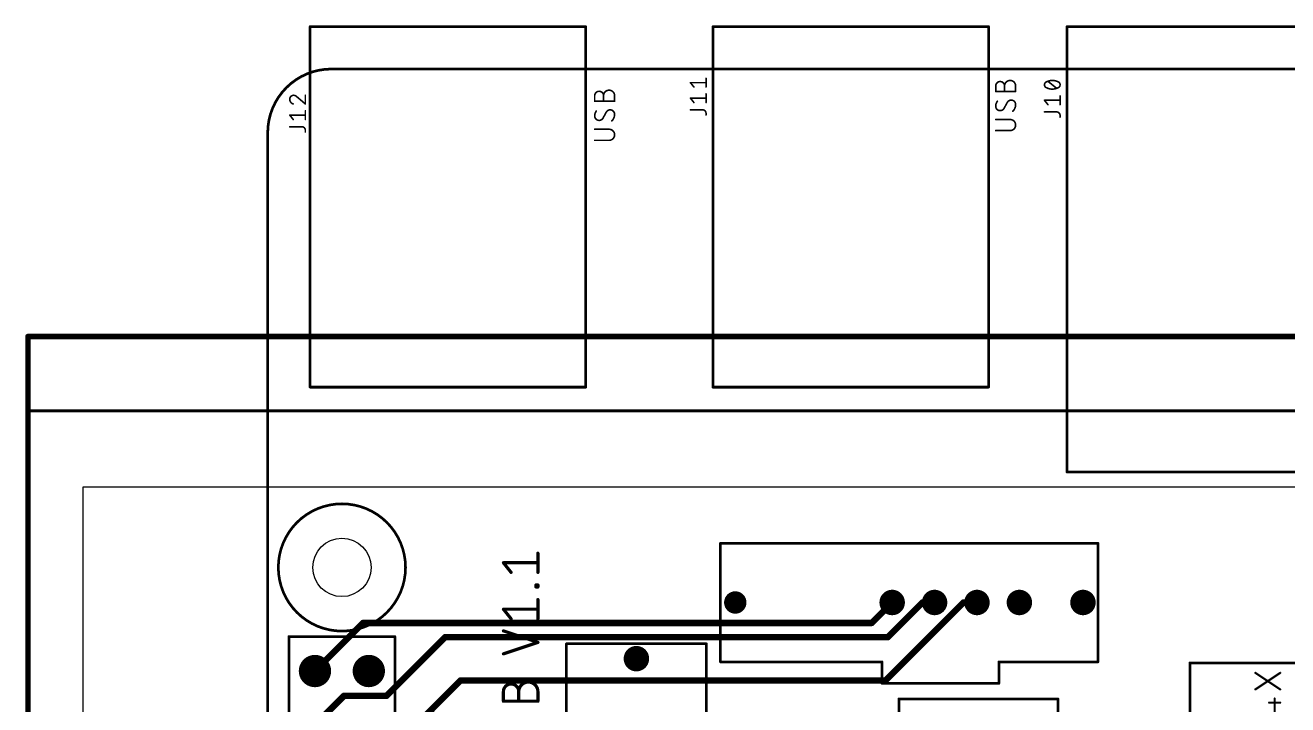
# Model space of a CAD drawing. Extents: x 11.3 to 101.7, y 6.2 to 96.
# Drawn here: x 11.3 to 70.9, y 63.9 to 96 of the extents above; entities that cross this region are included whole.
import ezdxf

# ---------------------------------------------------------------- set-up
doc = ezdxf.new("R2010")
doc.units = 0
for name, color, linetype in [('1', 12, 'CONTINUOUS'), ('16', 132, 'CONTINUOUS'), ('17', 110, 'CONTINUOUS'), ('20', 31, 'CONTINUOUS'), ('21', 253, 'CONTINUOUS'), ('23', 53, 'CONTINUOUS'), ('27', 253, 'CONTINUOUS'), ('49', 253, 'CONTINUOUS'), ('51', 253, 'CONTINUOUS')]:
    doc.layers.add(name, color=color, linetype=linetype)

# ---------------------------------------------------------------- blocks, each defined once
blk = doc.blocks.new('ROUNDP')
at = {"const_width": 0.5}
blk.add_lwpolyline([(0, -0.25, 1), (0, 0.25, 1), (0, -0.25)], format="xyb", dxfattribs=at)

msp = doc.modelspace()

# ---------------------------------------------------------------- linework, layer by layer
at = {"layer": '1'}
for points, const_width in [([(11.43, 77.7748), (11.43, 8.89)], 0.1524), ([(101.6, 77.7748), (11.43, 77.7748)], 0.1524), ([(51.2292, 67.7732), (52.1944, 68.7384)], 0.3048), ([(55.5594, 68.7384), (51.8854, 65.0644)], 0.3048), ([(53.6254, 68.7384), (51.9938, 67.1068)], 0.3048), ([(54.1944, 68.7384), (53.6254, 68.7384)], 0.3048), ([(55.5594, 68.7384), (56.1944, 68.7384)], 0.3048), ([(24.9682, 65.5066), (27.2348, 67.7732)], 0.3048), ([(51.2292, 67.7732), (27.2348, 67.7732)], 0.3048), ([(31.115, 67.1068), (28.3464, 64.3382)], 0.3048), ([(31.115, 67.1068), (51.9938, 67.1068)], 0.3048), ([(31.8412, 65.0644), (28.4734, 61.6966)], 0.3048), ([(31.8412, 65.0644), (51.8854, 65.0644)], 0.3048), ([(24.9682, 62.9666), (26.3398, 64.3382)], 0.3048), ([(28.3464, 64.3382), (26.3398, 64.3382)], 0.3048)]:
    msp.add_lwpolyline(points, dxfattribs=dict(at, const_width=const_width))
for points, const_width in [([(11.4681, 77.7748, 1), (11.3919, 77.7748)], 0.0762), ([(11.43, 77.8129, 1), (11.43, 77.7367)], 0.0762), ([(52.2483, 68.6845, 1), (52.1405, 68.7923)], 0.1524), ([(53.6254, 68.8146, 1), (53.6254, 68.6622)], 0.1524), ([(53.6793, 68.6845, 1), (53.5715, 68.7923)], 0.1524), ([(54.1944, 68.6622, 1), (54.1944, 68.8146)], 0.1524), ([(55.5594, 68.8146, 1), (55.5594, 68.6622)], 0.1524), ([(55.6133, 68.6845, 1), (55.5055, 68.7923)], 0.1524), ([(56.1944, 68.6622, 1), (56.1944, 68.8146)], 0.1524), ([(27.2348, 67.8494, 1), (27.2348, 67.697)], 0.1524), ([(27.2887, 67.7193, 1), (27.1809, 67.8271)], 0.1524), ([(51.1753, 67.8271, 1), (51.2831, 67.7193)], 0.1524), ([(51.2292, 67.697, 1), (51.2292, 67.8494)], 0.1524), ([(31.115, 67.183, 1), (31.115, 67.0306)], 0.1524), ([(31.1689, 67.0529, 1), (31.0611, 67.1607)], 0.1524), ([(51.9399, 67.1607, 1), (52.0477, 67.0529)], 0.1524), ([(51.9938, 67.0306, 1), (51.9938, 67.183)], 0.1524), ([(24.9143, 65.5605, 1), (25.0221, 65.4527)], 0.1524), ([(31.8412, 65.1406, 1), (31.8412, 64.9882)], 0.1524), ([(31.8951, 65.0105, 1), (31.7873, 65.1183)], 0.1524), ([(51.8315, 65.1183, 1), (51.9393, 65.0105)], 0.1524), ([(51.8854, 64.9882, 1), (51.8854, 65.1406)], 0.1524), ([(26.3398, 64.4144, 1), (26.3398, 64.262)], 0.1524), ([(26.3937, 64.2843, 1), (26.2859, 64.3921)], 0.1524), ([(28.2925, 64.3921, 1), (28.4003, 64.2843)], 0.1524), ([(28.3464, 64.262, 1), (28.3464, 64.4144)], 0.1524)]:
    msp.add_lwpolyline(points, format="xyb", dxfattribs=dict(at, const_width=const_width))
at = {"layer": '16', "const_width": 0.254}
for points in [[(11.43, 81.28), (11.43, 6.35)], [(96.52, 81.28), (11.43, 81.28)]]:
    msp.add_lwpolyline(points, dxfattribs=at)
at = {"layer": '16', "const_width": 0.127}
for points in [[(11.4935, 81.28, 1), (11.3665, 81.28)], [(11.43, 81.3435, 1), (11.43, 81.2165)]]:
    msp.add_lwpolyline(points, format="xyb", dxfattribs=at)
at = {"layer": '20'}
for p, q in [((14.0208, 74.1682), (13.97, 8.89)), ((91.5724, 74.1682), (14.0208, 74.1682))]:
    msp.add_line(p, q, dxfattribs=at)
msp.add_circle((26.24, 70.39), 1.375, dxfattribs=at)
at = {"layer": '21', "const_width": 0.0635}
for points in [[(44.1262, 71.5264, 1), (44.0626, 71.5264)], [(44.0944, 71.5582, 1), (44.0944, 71.4947)], [(61.9316, 71.5264, 1), (61.8681, 71.5264)], [(61.8998, 71.4947, 1), (61.8998, 71.5582)], [(23.77, 67.129, 1), (23.7065, 67.129)], [(23.7382, 67.1608, 1), (23.7382, 67.0973)], [(28.77, 67.129, 1), (28.7065, 67.129)], [(28.7382, 67.0973, 1), (28.7382, 67.1608)], [(36.8618, 66.79, 1), (36.7982, 66.79)], [(36.83, 66.8218, 1), (36.83, 66.7583)], [(43.4618, 66.79, 1), (43.3982, 66.79)], [(43.43, 66.7583, 1), (43.43, 66.8218)], [(44.0944, 65.9702, 1), (44.0944, 65.9066)], [(44.0626, 65.9384, 1), (44.1262, 65.9384)], [(51.7462, 65.9384, 1), (51.6827, 65.9384)], [(51.7144, 65.9066, 1), (51.7144, 65.9702)], [(57.2262, 65.9702, 1), (57.2262, 65.9066)], [(57.258, 65.9384, 1), (57.1945, 65.9384)], [(61.8681, 65.9384, 1), (61.9316, 65.9384)], [(61.8744, 65.9066, 1), (61.8744, 65.9702)], [(51.7144, 64.9541, 1), (51.7144, 64.8906)], [(51.6827, 64.9224, 1), (51.7462, 64.9224)], [(57.1945, 64.9224, 1), (57.258, 64.9224)], [(57.2262, 64.8906, 1), (57.2262, 64.9541)]]:
    msp.add_lwpolyline(points, format="xyb", dxfattribs=at)
at = {"layer": '21', "const_width": 0.127}
for points in [[(44.0944, 65.9384), (44.0944, 71.5264)], [(44.0944, 71.5264), (61.8998, 71.5264)], [(61.8998, 71.5264), (61.8998, 65.9384)], [(23.7382, 67.129), (23.7382, 15.629)], [(28.7382, 67.129), (23.7382, 67.129)], [(28.7382, 16.629), (28.7382, 67.129)], [(43.43, 66.79), (36.83, 66.79)], [(36.83, 66.79), (36.83, 57.49)], [(43.43, 46.89), (43.43, 66.79)], [(44.0944, 65.9384), (51.7144, 65.9384)], [(51.7144, 64.9224), (51.7144, 65.9384)], [(57.2262, 65.9384), (61.8744, 65.9384)], [(57.2262, 64.9224), (57.2262, 65.9384)], [(57.2262, 64.9224), (51.7144, 64.9224)]]:
    msp.add_lwpolyline(points, dxfattribs=at)
at = {"layer": '23'}
msp.add_point((44.0944, 65.9384), dxfattribs=at)
at = {"layer": '27', "const_width": 0.0508}
for points in [[(69.3395, 65.4415, 1), (69.3113, 65.3992)], [(70.5103, 65.3992, 1), (70.4821, 65.4415)], [(69.3113, 64.6609, 1), (69.3395, 64.6186)], [(70.4821, 64.6186, 1), (70.5103, 64.6609)], [(69.9758, 64.0403, 1), (69.9758, 63.9895)], [(70.2614, 64.2101, 1), (70.2106, 64.2101)], [(70.4962, 63.9895, 1), (70.4962, 64.0403)]]:
    msp.add_lwpolyline(points, format="xyb", dxfattribs=at)
at = {"layer": '27', "const_width": 0.1016}
for points in [[(70.4962, 64.6398), (69.3254, 65.4203)], [(69.3254, 64.6398), (70.4962, 65.4203)], [(69.9758, 64.0149), (70.4962, 64.0149)], [(70.236, 63.5596), (70.236, 64.2101)]]:
    msp.add_lwpolyline(points, dxfattribs=at)
at = {"layer": '49'}
for points, const_width in [([(24.74, 95.9218, 1), (24.74, 95.8582)], 0.0635), ([(24.7718, 95.89, 1), (24.7083, 95.89)], 0.0635), ([(37.7718, 95.89, 1), (37.7082, 95.89)], 0.0635), ([(37.74, 95.8582, 1), (37.74, 95.9218)], 0.0635), ([(43.74, 95.9218, 1), (43.74, 95.8582)], 0.0635), ([(43.7718, 95.89, 1), (43.7082, 95.89)], 0.0635), ([(56.7718, 95.89, 1), (56.7082, 95.89)], 0.0635), ([(56.74, 95.8582, 1), (56.74, 95.9218)], 0.0635), ([(60.44, 95.9218, 1), (60.44, 95.8582)], 0.0635), ([(60.4718, 95.89, 1), (60.4083, 95.89)], 0.0635), ([(25.74, 93.89, 0.4142), (22.74, 90.89)], 0.127), ([(24.7718, 93.49, 1), (24.7083, 93.49)], 0.0635), ([(25.74, 93.9218, 1), (25.74, 93.8582)], 0.0635), ([(25.74, 93.8582, 1), (25.74, 93.9218)], 0.0635), ([(37.7718, 93.69, 1), (37.7082, 93.69)], 0.0635), ([(43.7718, 93.69, 1), (43.7082, 93.69)], 0.0635), ([(56.7718, 93.69, 1), (56.7082, 93.69)], 0.0635), ([(60.4718, 93.69, 1), (60.4083, 93.69)], 0.0635), ([(39.1019, 92.6311, 1), (38.5798, 92.6311)], 0.0762), ([(42.693, 93.2592, 1), (42.6632, 93.2354)], 0.0381), ([(42.6781, 93.2663, 1), (42.6781, 93.2282)], 0.0381), ([(42.8269, 93.0308, 1), (42.8567, 93.0546)], 0.0381), ([(43.4338, 93.4519, 1), (43.3957, 93.4519)], 0.0381), ([(43.3957, 93.0427, 1), (43.4338, 93.0427)], 0.0381), ([(43.4147, 93.2282, 1), (43.4147, 93.2663)], 0.0381), ([(57.4958, 93.0908, 1), (57.0781, 93.0908)], 0.0762), ([(57.0972, 93.0908, 1), (57.0591, 93.0908)], 0.0381), ([(57.0591, 93.0908, 1), (57.0972, 93.0908)], 0.0381), ([(58.0179, 93.0908, 1), (57.4958, 93.0908)], 0.0762), ([(57.5148, 93.0908, 1), (57.4767, 93.0908)], 0.0381), ([(57.4767, 93.0908, 1), (57.5148, 93.0908)], 0.0381), ([(57.4767, 93.0908, 1), (57.5148, 93.0908)], 0.0381), ([(58.037, 93.0908, 1), (57.9989, 93.0908)], 0.0381), ([(57.9988, 93.0908, 1), (58.0369, 93.0908)], 0.0381), ([(59.4804, 93.2905, 0.3205), (59.3781, 93.1473)], 0.0762), ([(59.3781, 93.1473, 0.3205), (59.4804, 93.0041)], 0.0762), ([(59.3972, 93.1473, 1), (59.3591, 93.1473)], 0.0381), ([(59.3591, 93.1473, 1), (59.3971, 93.1473)], 0.0381), ([(59.7464, 93.3519, 0.1139), (59.4804, 93.2905)], 0.0762), ([(59.4804, 93.0041, 0.1139), (59.7464, 92.9427)], 0.0762), ([(59.4888, 93.0212, 1), (59.4721, 92.9869)], 0.0381), ([(59.4721, 93.3076, 1), (59.4888, 93.2734)], 0.0381), ([(59.4866, 93.2725, 1), (59.4742, 93.3085)], 0.0381), ([(59.4742, 92.986, 1), (59.4866, 93.0221)], 0.0381), ([(59.5537, 93.3259, 1), (59.5299, 93.2961)], 0.0381), ([(60.0124, 93.2905, 0.1139), (59.7464, 93.3519)], 0.0762), ([(59.7464, 93.3709, 1), (59.7464, 93.3329)], 0.0381), ([(59.7464, 92.9427, 0.1139), (60.0124, 93.0041)], 0.0762), ([(59.7464, 92.9617, 1), (59.7464, 92.9236)], 0.0381), ([(59.7464, 93.3329, 1), (59.7464, 93.3709)], 0.0381), ([(59.7464, 92.9236, 1), (59.7464, 92.9617)], 0.0381), ([(59.9391, 92.9687, 1), (59.9629, 92.9985)], 0.0381), ([(60.1147, 93.1473, 0.3205), (60.0124, 93.2905)], 0.0762), ([(60.0186, 93.3085, 1), (60.0062, 93.2725)], 0.0381), ([(60.0124, 93.0041, 0.3204), (60.1147, 93.1473)], 0.0762), ([(60.0062, 93.0221, 1), (60.0186, 92.986)], 0.0381), ([(60.004, 93.2734, 1), (60.0207, 93.3076)], 0.0381), ([(60.0207, 92.9869, 1), (60.004, 93.0212)], 0.0381), ([(60.1337, 93.1473, 1), (60.0957, 93.1473)], 0.0381), ([(60.0957, 93.1473, 1), (60.1337, 93.1473)], 0.0381), ([(23.9623, 92.6519, 0.4142), (23.7781, 92.4678)], 0.0762), ([(23.7781, 92.4678, 0.3252), (23.9418, 92.2427)], 0.0762), ([(23.7971, 92.4678, 1), (23.7591, 92.4677)], 0.0381), ([(23.7591, 92.4678, 1), (23.7972, 92.4678)], 0.0381), ([(24.1055, 92.5905, 0.2053), (23.9623, 92.6519)], 0.0762), ([(23.9622, 92.6709, 1), (23.9623, 92.6329)], 0.0381), ([(23.9623, 92.6329, 1), (23.9623, 92.6709)], 0.0381), ([(24.1178, 92.605, 1), (24.0931, 92.576)], 0.0381), ([(24.0917, 92.5774, 1), (24.1193, 92.6037)], 0.0381), ([(24.5338, 92.6519, 1), (24.4957, 92.6519)], 0.0381), ([(38.5798, 92.6311, 1), (38.1621, 92.6311)], 0.0762), ([(38.1812, 92.6311, 1), (38.1431, 92.6311)], 0.0381), ([(38.1431, 92.6311, 1), (38.1812, 92.6311)], 0.0381), ([(38.1621, 92.3891, 1), (38.1621, 92.351)], 0.0381), ([(38.1431, 92.37, 1), (38.1812, 92.37)], 0.0381), ([(38.5988, 92.6311, 1), (38.5607, 92.6311)], 0.0381), ([(38.5607, 92.6311, 1), (38.5988, 92.6311)], 0.0381), ([(38.5607, 92.6311, 1), (38.5988, 92.6311)], 0.0381), ([(38.5607, 92.37, 1), (38.5988, 92.37)], 0.0381), ([(39.0828, 92.6311, 1), (39.1209, 92.6311)], 0.0381), ([(39.121, 92.6311, 1), (39.0829, 92.6311)], 0.0381), ([(39.0829, 92.37, 1), (39.121, 92.37)], 0.0381), ([(39.1019, 92.351, 1), (39.1019, 92.3891)], 0.0381), ([(42.693, 92.5277, 1), (42.6632, 92.5039)], 0.0381), ([(42.6781, 92.5348, 1), (42.6781, 92.4967)], 0.0381), ([(42.8269, 92.2993, 1), (42.8567, 92.3231)], 0.0381), ([(43.4338, 92.7204, 1), (43.3957, 92.7204)], 0.0381), ([(43.3957, 92.3112, 1), (43.4338, 92.3112)], 0.0381), ([(43.4147, 92.4967, 1), (43.4147, 92.5348)], 0.0381), ([(57.0781, 92.8488, 1), (57.0781, 92.8107)], 0.0381), ([(57.1564, 92.3722, 0.1623), (57.0781, 92.1372)], 0.0762), ([(57.0591, 92.8298, 1), (57.0972, 92.8298)], 0.0381), ([(57.1717, 92.3607, 1), (57.1412, 92.3836)], 0.0381), ([(57.4767, 92.8298, 1), (57.5148, 92.8298)], 0.0381), ([(57.8091, 92.4244, 0.2656), (57.6263, 92.32)], 0.0762), ([(57.6099, 92.3296, 1), (57.6427, 92.3103)], 0.0381), ([(57.643, 92.3108, 1), (57.6096, 92.3291)], 0.0381), ([(58.0179, 92.2155, 0.4142), (57.8091, 92.4244)], 0.0762), ([(57.8091, 92.4434, 1), (57.8091, 92.4053)], 0.0381), ([(57.8091, 92.4053, 1), (57.8091, 92.4434)], 0.0381), ([(57.9989, 92.8298, 1), (58.037, 92.8298)], 0.0381), ([(58.0179, 92.8107, 1), (58.0179, 92.8488)], 0.0381), ([(59.393, 92.4277, 1), (59.3632, 92.4039)], 0.0381), ([(59.3781, 92.4348, 1), (59.3781, 92.3967)], 0.0381), ([(60.1338, 92.6204, 1), (60.0957, 92.6204)], 0.0381), ([(60.1147, 92.3967, 1), (60.1147, 92.4348)], 0.0381), ([(23.793, 91.7277, 1), (23.7632, 91.7039)], 0.0381), ([(23.7781, 91.7348, 1), (23.7781, 91.6967)], 0.0381), ([(23.9359, 92.2246, 1), (23.9477, 92.2608)], 0.0381), ([(24.4957, 92.2427, 1), (24.5338, 92.2427)], 0.0381), ([(24.5338, 91.9204, 1), (24.4957, 91.9204)], 0.0381), ([(24.5024, 92.2282, 1), (24.527, 92.2572)], 0.0381), ([(24.5147, 91.6967, 1), (24.5147, 91.7348)], 0.0381), ([(38.2404, 91.9124, 0.1623), (38.1621, 91.6774)], 0.0762), ([(38.1621, 91.6774, 0.4142), (38.3709, 91.4686)], 0.0762), ([(38.1812, 91.6774, 1), (38.1431, 91.6774)], 0.0381), ([(38.2557, 91.901, 1), (38.2252, 91.9238)], 0.0381), ([(38.8931, 91.9646, 0.2656), (38.7103, 91.8602)], 0.0762), ([(38.6939, 91.8699, 1), (38.7267, 91.8505)], 0.0381), ([(38.727, 91.8511, 1), (38.6936, 91.8693)], 0.0381), ([(39.1019, 91.7558, 0.4142), (38.8931, 91.9646)], 0.0762), ([(38.8931, 91.9837, 1), (38.8931, 91.9456)], 0.0381), ([(38.8931, 91.9456, 1), (38.8931, 91.9837)], 0.0381), ([(38.9714, 91.4425, 0.2), (39.1019, 91.7558)], 0.0762), ([(39.1209, 91.7558, 1), (39.0829, 91.7558)], 0.0381), ([(39.0829, 91.7558, 1), (39.121, 91.7558)], 0.0381), ([(42.6781, 91.9868, 1), (42.6781, 91.9487)], 0.0381), ([(43.4147, 91.804, 0.4142), (43.251, 91.9677)], 0.0762), ([(43.251, 91.9868, 1), (43.251, 91.9487)], 0.0381), ([(43.251, 91.9487, 1), (43.251, 91.9868)], 0.0381), ([(43.4338, 91.804, 1), (43.3957, 91.804)], 0.0381), ([(43.3957, 91.804, 1), (43.4338, 91.804)], 0.0381), ([(43.3957, 91.7222, 1), (43.4338, 91.7222)], 0.0381), ([(57.0781, 92.1372, 0.4142), (57.2869, 91.9284)], 0.0762), ([(57.0972, 92.1372, 1), (57.0591, 92.1372)], 0.0381), ([(57.0591, 92.1372, 1), (57.0972, 92.1372)], 0.0381), ([(57.2869, 91.9284, 0.2656), (57.4697, 92.0328)], 0.0762), ([(57.2869, 91.9474, 1), (57.2869, 91.9093)], 0.0381), ([(57.2869, 91.9093, 1), (57.2869, 91.9474)], 0.0381), ([(57.453, 92.0419, 1), (57.4864, 92.0237)], 0.0381), ([(57.4861, 92.0231, 1), (57.4533, 92.0425)], 0.0381), ([(57.8874, 91.9023, 0.2), (58.0179, 92.2155)], 0.0762), ([(57.874, 91.9158, 1), (57.9008, 91.8887)], 0.0381), ([(58.0369, 92.2155, 1), (57.9989, 92.2155)], 0.0381), ([(57.9989, 92.2155, 1), (58.037, 92.2155)], 0.0381), ([(59.3781, 91.8868, 1), (59.3781, 91.8487)], 0.0381), ([(59.5269, 92.1993, 1), (59.5567, 92.2231)], 0.0381), ([(60.1147, 91.704, 0.4142), (59.951, 91.8677)], 0.0762), ([(59.951, 91.8868, 1), (59.951, 91.8487)], 0.0381), ([(59.951, 91.8487, 1), (59.951, 91.8868)], 0.0381), ([(60.0957, 92.2112, 1), (60.1338, 92.2112)], 0.0381), ([(60.1338, 91.704, 1), (60.0957, 91.704)], 0.0381), ([(60.0957, 91.704, 1), (60.1338, 91.704)], 0.0381), ([(23.7781, 91.1868, 1), (23.7781, 91.1487)], 0.0381), ([(23.9269, 91.4993, 1), (23.9567, 91.5231)], 0.0381), ([(24.5147, 91.004, 0.4142), (24.351, 91.1677)], 0.0762), ([(24.351, 91.1868, 1), (24.351, 91.1487)], 0.0381), ([(24.351, 91.1487, 1), (24.351, 91.1868)], 0.0381), ([(24.4957, 91.5112, 1), (24.5338, 91.5112)], 0.0381), ([(38.1431, 91.6774, 1), (38.1812, 91.6774)], 0.0381), ([(38.3709, 91.4686, 0.2656), (38.5537, 91.573)], 0.0762), ([(38.3709, 91.4876, 1), (38.3709, 91.4496)], 0.0381), ([(38.3709, 91.4496, 1), (38.3709, 91.4877)], 0.0381), ([(38.537, 91.5821, 1), (38.5704, 91.5639)], 0.0381), ([(38.5701, 91.5634, 1), (38.5373, 91.5827)], 0.0381), ([(38.958, 91.456, 1), (38.9848, 91.429)], 0.0381), ([(57.0781, 91.529, 1), (57.0781, 91.4909)], 0.0381), ([(57.7568, 90.9879, 1), (57.7568, 91.51)], 0.0762), ([(57.7568, 91.529, 1), (57.7568, 91.4909)], 0.0381), ([(57.7568, 91.4909, 1), (57.7568, 91.529)], 0.0381), ([(60.0957, 91.6222, 1), (60.1338, 91.6222)], 0.0381), ([(22.7718, 90.89, 1), (22.7083, 90.89)], 0.0635), ([(22.7083, 90.89, 1), (22.7718, 90.89)], 0.0635), ([(24.5338, 91.004, 1), (24.4957, 91.004)], 0.0381), ([(24.4957, 91.004, 1), (24.5338, 91.004)], 0.0381), ([(24.4957, 90.9222, 1), (24.5338, 90.9222)], 0.0381), ([(38.1621, 91.0693, 1), (38.1621, 91.0312)], 0.0381), ([(38.1621, 90.5472, 1), (38.1621, 90.5091)], 0.0381), ([(38.8408, 90.5281, 1), (38.8408, 91.0502)], 0.0762), ([(38.8408, 91.0693, 1), (38.8408, 91.0312)], 0.0381), ([(38.8408, 90.5472, 1), (38.8408, 90.5091)], 0.0381), ([(38.8408, 91.0312, 1), (38.8408, 91.0693)], 0.0381), ([(38.8408, 90.5091, 1), (38.8408, 90.5472)], 0.0381), ([(57.0781, 91.0069, 1), (57.0781, 90.9688)], 0.0381), ([(57.7568, 91.0069, 1), (57.7568, 90.9688)], 0.0381), ([(57.7568, 90.9688, 1), (57.7568, 91.0069)], 0.0381), ([(24.74, 78.9218, 1), (24.74, 78.8582)], 0.0635), ([(24.74, 78.9218, 1), (24.74, 78.8582)], 0.0635), ([(24.7083, 78.89, 1), (24.7718, 78.89)], 0.0635), ([(24.7083, 78.89, 1), (24.7718, 78.89)], 0.0635), ([(37.7082, 78.89, 1), (37.7718, 78.89)], 0.0635), ([(37.7082, 78.89, 1), (37.7718, 78.89)], 0.0635), ([(37.74, 78.8582, 1), (37.74, 78.9218)], 0.0635), ([(37.74, 78.8582, 1), (37.74, 78.9218)], 0.0635), ([(43.74, 78.9218, 1), (43.74, 78.8582)], 0.0635), ([(43.74, 78.9218, 1), (43.74, 78.8582)], 0.0635), ([(43.7082, 78.89, 1), (43.7718, 78.89)], 0.0635), ([(43.7082, 78.89, 1), (43.7718, 78.89)], 0.0635), ([(56.7082, 78.89, 1), (56.7718, 78.89)], 0.0635), ([(56.7082, 78.89, 1), (56.7718, 78.89)], 0.0635), ([(56.74, 78.8582, 1), (56.74, 78.9218)], 0.0635), ([(56.74, 78.8582, 1), (56.74, 78.9218)], 0.0635), ([(60.44, 74.9218, 1), (60.44, 74.8582)], 0.0635), ([(60.44, 74.9218, 1), (60.44, 74.8582)], 0.0635), ([(60.4083, 74.89, 1), (60.4718, 74.89)], 0.0635), ([(60.4083, 74.89, 1), (60.4718, 74.89)], 0.0635), ([(35.5219, 71.062, 1), (35.4457, 71.062)], 0.0762), ([(33.888, 70.6343, 1), (33.8284, 70.5867)], 0.0762), ([(33.8582, 70.6486, 1), (33.8582, 70.5724)], 0.0762), ([(35.4838, 70.5724, 1), (35.4838, 70.6486)], 0.0762), ([(34.1897, 70.1351, 1), (34.2492, 70.1827)], 0.0762), ([(35.4457, 70.1589, 1), (35.5219, 70.1589)], 0.0762), ([(35.4316, 69.5615, 1), (35.3554, 69.5615)], 0.0762), ([(35.3935, 69.5996, 1), (35.3935, 69.5234)], 0.0762), ([(35.3935, 69.5092, 1), (35.3935, 69.433)], 0.0762), ([(35.3554, 69.4711, 1), (35.4316, 69.4711)], 0.0762), ([(35.5219, 69.5615, 1), (35.4457, 69.5615)], 0.0762), ([(35.4457, 69.4711, 1), (35.5219, 69.4711)], 0.0762), ([(35.4838, 69.5234, 1), (35.4838, 69.5996)], 0.0762), ([(35.4838, 69.433, 1), (35.4838, 69.5092)], 0.0762), ([(33.888, 68.4459, 1), (33.8284, 68.3983)], 0.0762), ([(33.8582, 68.4602, 1), (33.8582, 68.384)], 0.0762), ([(35.5219, 68.8737, 1), (35.4457, 68.8737)], 0.0762), ([(35.4838, 68.384, 1), (35.4838, 68.4602)], 0.0762), ([(34.1897, 67.9468, 1), (34.2492, 67.9944)], 0.0762), ([(35.4457, 67.9706, 1), (35.5219, 67.9706)], 0.0762), ([(33.8702, 67.437, 1), (33.8462, 67.3647)], 0.0762), ([(35.4958, 66.8228, 1), (35.4718, 66.8951)], 0.0762), ([(35.4718, 66.8228, 1), (35.4958, 66.8951)], 0.0762), ([(33.8462, 66.3533, 1), (33.8702, 66.281)], 0.0762), ([(66.24, 65.9218, 1), (66.24, 65.8582)], 0.0635), ([(66.24, 65.9218, 1), (66.24, 65.8582)], 0.0635), ([(66.2718, 65.89, 1), (66.2083, 65.89)], 0.0635), ([(66.2718, 65.89, 1), (66.2083, 65.89)], 0.0635), ([(34.5807, 64.5354, 1), (33.8582, 64.5354)], 0.1524), ([(35.4838, 64.5354, 1), (34.5807, 64.5354)], 0.1524), ([(33.8963, 64.5354, 1), (33.8201, 64.5354)], 0.0762), ([(33.8201, 64.5354, 1), (33.8963, 64.5354)], 0.0762), ([(34.6188, 64.5354, 1), (34.5426, 64.5354)], 0.0762), ([(34.5426, 64.5354, 1), (34.6188, 64.5354)], 0.0762), ([(34.5426, 64.5354, 1), (34.6188, 64.5354)], 0.0762), ([(35.5219, 64.5354, 1), (35.4457, 64.5354)], 0.0762), ([(35.4457, 64.5354, 1), (35.5219, 64.5354)], 0.0762), ([(33.8582, 64.122, 1), (33.8582, 64.0458)], 0.0762), ([(33.8201, 64.0839, 1), (33.8963, 64.0839)], 0.0762), ([(34.5426, 64.0839, 1), (34.6188, 64.0839)], 0.0762), ([(35.4457, 64.0839, 1), (35.5219, 64.0839)], 0.0762), ([(35.4838, 64.0458, 1), (35.4838, 64.122)], 0.0762)]:
    msp.add_lwpolyline(points, format="xyb", dxfattribs=dict(at, const_width=const_width))
for points, const_width in [([(37.74, 95.89), (24.74, 95.89)], 0.127), ([(24.74, 95.89), (24.74, 78.89)], 0.127), ([(37.74, 78.89), (37.74, 95.89)], 0.127), ([(56.74, 95.89), (43.74, 95.89)], 0.127), ([(43.74, 95.89), (43.74, 78.89)], 0.127), ([(56.74, 78.89), (56.74, 95.89)], 0.127), ([(60.44, 95.89), (60.44, 74.89)], 0.127), ([(76.44, 95.89), (60.44, 95.89)], 0.127), ([(24.74, 93.49), (24.74, 78.89)], 0.127), ([(75.74, 93.89), (25.74, 93.89)], 0.127), ([(37.74, 78.89), (37.74, 93.69)], 0.127), ([(43.74, 78.89), (43.74, 93.69)], 0.127), ([(56.74, 93.69), (56.74, 78.89)], 0.127), ([(60.44, 74.89), (60.44, 93.69)], 0.127), ([(42.8418, 93.0427), (42.6781, 93.2473)], 0.0762), ([(42.6781, 93.2473), (43.4147, 93.2473)], 0.0762), ([(43.4147, 93.0427), (43.4147, 93.4519)], 0.0762), ([(57.0781, 92.8298), (57.0781, 93.0908)], 0.0762), ([(57.4958, 92.8298), (57.4958, 93.0908)], 0.0762), ([(58.0179, 93.0908), (58.0179, 92.8298)], 0.0762), ([(59.951, 92.9836), (59.5418, 93.311)], 0.0762), ([(24.1055, 92.5905), (24.5147, 92.2427)], 0.0762), ([(24.5147, 92.2427), (24.5147, 92.6519)], 0.0762), ([(38.1621, 92.37), (38.1621, 92.6311)], 0.0762), ([(39.1019, 92.37), (38.1621, 92.37)], 0.0762), ([(38.5798, 92.37), (38.5798, 92.6311)], 0.0762), ([(39.1019, 92.6311), (39.1019, 92.37)], 0.0762), ([(42.8418, 92.3112), (42.6781, 92.5158)], 0.0762), ([(42.6781, 92.5158), (43.4147, 92.5158)], 0.0762), ([(43.4147, 92.3112), (43.4147, 92.7204)], 0.0762), ([(58.0179, 92.8298), (57.0781, 92.8298)], 0.0762), ([(57.6263, 92.32), (57.4697, 92.0328)], 0.0762), ([(59.5418, 92.2112), (59.3781, 92.4158)], 0.0762), ([(59.3781, 92.4158), (60.1147, 92.4158)], 0.0762), ([(60.1147, 92.2112), (60.1147, 92.6204)], 0.0762), ([(23.9418, 91.5112), (23.7781, 91.7158)], 0.0762), ([(23.7781, 91.7158), (24.5147, 91.7158)], 0.0762), ([(24.5147, 91.5112), (24.5147, 91.9204)], 0.0762), ([(38.7103, 91.8602), (38.5537, 91.573)], 0.0762), ([(42.6781, 91.9677), (43.251, 91.9677)], 0.0762), ([(43.4147, 91.804), (43.4147, 91.7222)], 0.0762), ([(59.3781, 91.8677), (59.951, 91.8677)], 0.0762), ([(60.1147, 91.704), (60.1147, 91.6222)], 0.0762), ([(23.7781, 91.1677), (24.351, 91.1677)], 0.0762), ([(57.7568, 91.51), (57.0781, 91.51)], 0.0762), ([(22.74, 90.89), (22.74, 11.89)], 0.127), ([(24.5147, 91.004), (24.5147, 90.9222)], 0.0762), ([(38.8408, 91.0502), (38.1621, 91.0502)], 0.0762), ([(38.1621, 90.5281), (38.8408, 90.5281)], 0.0762), ([(57.0781, 90.9879), (57.7568, 90.9879)], 0.0762), ([(24.74, 78.89), (37.74, 78.89)], 0.127), ([(24.74, 78.89), (37.74, 78.89)], 0.127), ([(43.74, 78.89), (56.74, 78.89)], 0.127), ([(56.74, 78.89), (43.74, 78.89)], 0.127), ([(60.44, 74.89), (76.44, 74.89)], 0.127), ([(76.44, 74.89), (60.44, 74.89)], 0.127), ([(35.4838, 70.1589), (35.4838, 71.062)], 0.1524), ([(34.2194, 70.1589), (33.8582, 70.6105)], 0.1524), ([(33.8582, 70.6105), (35.4838, 70.6105)], 0.1524), ([(35.3935, 69.4711), (35.3935, 69.5615)], 0.1524), ([(35.3935, 69.5615), (35.4838, 69.5615)], 0.1524), ([(35.4838, 69.4711), (35.3935, 69.4711)], 0.1524), ([(35.4838, 69.5615), (35.4838, 69.4711)], 0.1524), ([(34.2194, 67.9706), (33.8582, 68.4221)], 0.1524), ([(33.8582, 68.4221), (35.4838, 68.4221)], 0.1524), ([(35.4838, 67.9706), (35.4838, 68.8737)], 0.1524), ([(35.4838, 66.859), (33.8582, 67.4009)], 0.1524), ([(33.8582, 66.3171), (35.4838, 66.859)], 0.1524), ([(66.24, 65.89), (66.24, 58.89)], 0.127), ([(78.74, 65.89), (66.24, 65.89)], 0.127), ([(66.24, 58.89), (66.24, 65.89)], 0.127), ([(66.24, 65.89), (78.64, 65.89)], 0.127), ([(33.8582, 64.0839), (33.8582, 64.5354)], 0.1524), ([(34.5807, 64.0839), (34.5807, 64.5354)], 0.1524), ([(35.4838, 64.5354), (35.4838, 64.0839)], 0.1524), ([(35.4838, 64.0839), (33.8582, 64.0839)], 0.1524)]:
    msp.add_lwpolyline(points, dxfattribs=dict(at, const_width=const_width))
at = {"layer": '51'}
for points, const_width in [([(26.24, 67.39, 1), (26.24, 73.39, 1), (26.24, 67.39)], 0.127), ([(52.5418, 64.195, 1), (52.4783, 64.195)], 0.0635), ([(52.51, 64.2268, 1), (52.51, 64.1633)], 0.0635), ([(60.0418, 64.195, 1), (59.9783, 64.195)], 0.0635), ([(60.01, 64.1633, 1), (60.01, 64.2268)], 0.0635)]:
    msp.add_lwpolyline(points, format="xyb", dxfattribs=dict(at, const_width=const_width))
at = {"layer": '51', "const_width": 0.127}
for points in [[(52.51, 52.645), (52.51, 64.195)], [(52.51, 64.195), (60.01, 64.195)], [(60.01, 64.195), (60.01, 52.645)]]:
    msp.add_lwpolyline(points, dxfattribs=at)

# ---------------------------------------------------------------- block references
at = {"layer": '17'}
for p, xscale, yscale in [((44.7944, 68.7384), 1.0556, 1.0556), ((44.7944, 68.7384), 1.0556, 1.0556), ((52.1944, 68.7384), 1.2, 1.2), ((52.1944, 68.7384), 1.2, 1.2), ((54.1944, 68.7384), 1.2, 1.2), ((54.1944, 68.7384), 1.2, 1.2), ((56.1944, 68.7384), 1.2, 1.2), ((56.1944, 68.7384), 1.2, 1.2), ((58.1944, 68.7384), 1.2, 1.2), ((58.1944, 68.7384), 1.2, 1.2), ((61.1944, 68.7384), 1.2, 1.2), ((61.1944, 68.7384), 1.2, 1.2)]:
    msp.add_blockref('ROUNDP', p, dxfattribs=dict(at, xscale=xscale, yscale=yscale))
for p, xscale, yscale, rotation in [((24.9682, 65.5066), 1.524, 1.524, 90), ((24.9682, 65.5066), 1.524, 1.524, 90), ((27.5082, 65.5066), 1.524, 1.524, 90), ((27.5082, 65.5066), 1.524, 1.524, 90), ((40.13, 66.09), 1.2, 1.2, 270), ((40.13, 66.09), 1.2, 1.2, 270)]:
    msp.add_blockref('ROUNDP', p, dxfattribs=dict(at, xscale=xscale, yscale=yscale, rotation=rotation))

doc.saveas('drawing.dxf')
